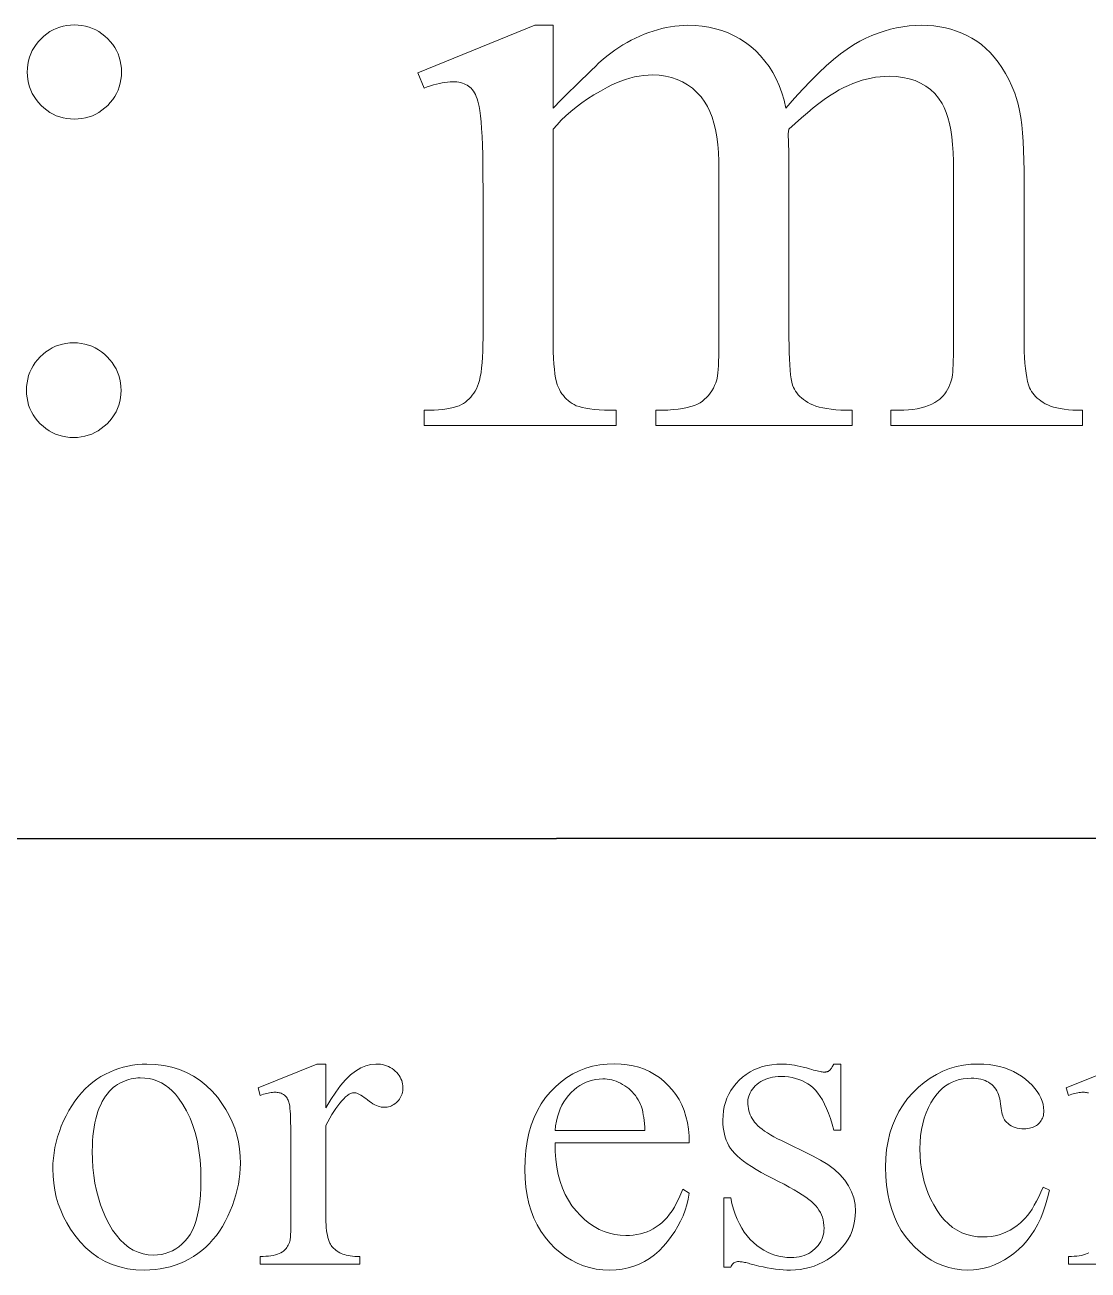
# Model space of a CAD drawing. Extents: x 0 to 297, y 0 to 210.
# Drawn here: x 214.3 to 219.72, y 10.66 to 17.01 of the extents above; entities that cross this region are included whole.
import ezdxf

# ---------------------------------------------------------------- set-up
doc = ezdxf.new("R2010")
doc.units = 0

msp = doc.modelspace()

# ---------------------------------------------------------------- linework, layer by layer
at = {"color": 7, "lineweight": 35}
msp.add_line((162, 12.832358), (286.882111, 12.899072), dxfattribs=at)
at = {"color": 7, "lineweight": 13}
for points in [[(214.556641, 17.007029), (214.576248, 17.006325), (214.595276, 17.004217), (214.613708, 17.000702), (214.631561, 16.995781), (214.648834, 16.989454), (214.665527, 16.981722), (214.681625, 16.972584), (214.697144, 16.96204), (214.712082, 16.950089), (214.72644, 16.936733), (214.739792, 16.922382), (214.75174, 16.907446), (214.762283, 16.891928), (214.771423, 16.875824), (214.77916, 16.859138), (214.785477, 16.841866), (214.790405, 16.824011), (214.793915, 16.805573), (214.796021, 16.786549), (214.796722, 16.766943), (214.796021, 16.747335), (214.793915, 16.728312), (214.790405, 16.709873), (214.785477, 16.692019), (214.77916, 16.674747), (214.771423, 16.65806), (214.762283, 16.641956), (214.75174, 16.626438), (214.739792, 16.611502), (214.72644, 16.597151), (214.712082, 16.583796), (214.697144, 16.571844), (214.681625, 16.5613), (214.665527, 16.552162), (214.648834, 16.54443), (214.631561, 16.538103), (214.613708, 16.533182), (214.595276, 16.529667), (214.576248, 16.527559), (214.556641, 16.526855), (214.537033, 16.527559), (214.518005, 16.529667), (214.499573, 16.533182), (214.48172, 16.538103), (214.464447, 16.54443), (214.447754, 16.552162), (214.431656, 16.5613), (214.416138, 16.571844), (214.401199, 16.583796), (214.386856, 16.597151), (214.373489, 16.611502), (214.361542, 16.626438), (214.350998, 16.641956), (214.341858, 16.65806), (214.334137, 16.674747), (214.327805, 16.692019), (214.322876, 16.709873), (214.319366, 16.728312), (214.317261, 16.747335), (214.316559, 16.766943), (214.317261, 16.786549), (214.319366, 16.805573), (214.322876, 16.824011), (214.327805, 16.841866), (214.334137, 16.859138), (214.341858, 16.875824), (214.350998, 16.891928), (214.361542, 16.907448), (214.373489, 16.922382), (214.386856, 16.936733), (214.401199, 16.950089), (214.416138, 16.96204), (214.431656, 16.972584), (214.447754, 16.981722), (214.464447, 16.989454), (214.48172, 16.995781), (214.499573, 17.000702), (214.518005, 17.004217), (214.537033, 17.006325)], [(216.996445, 16.583092), (217.037933, 16.624512), (217.075867, 16.662256), (217.11026, 16.696321), (217.141098, 16.726711), (217.168396, 16.753424), (217.192139, 16.776459), (217.212341, 16.795818), (217.229004, 16.811499), (217.242111, 16.823503), (217.251663, 16.831831), (217.271286, 16.8479), (217.291199, 16.863235), (217.311432, 16.877836), (217.331955, 16.891701), (217.352783, 16.904829), (217.373917, 16.917223), (217.395355, 16.928881), (217.417084, 16.939804), (217.439133, 16.949991), (217.461472, 16.959444), (217.483948, 16.968075), (217.506378, 16.975796), (217.528763, 16.982609), (217.551102, 16.988514), (217.57341, 16.993511), (217.595657, 16.997599), (217.617874, 17.000778), (217.640045, 17.003048), (217.66217, 17.004412), (217.68425, 17.004866), (217.720947, 17.003784), (217.756592, 17.00054), (217.791199, 16.995132), (217.824768, 16.987562), (217.857285, 16.977829), (217.888779, 16.965933), (217.919235, 16.951874), (217.948654, 16.935652), (217.977036, 16.917267), (218.004364, 16.896719), (218.030304, 16.874115), (218.054459, 16.849566), (218.076843, 16.823071), (218.097458, 16.794628), (218.116302, 16.764238), (218.133362, 16.731903), (218.148666, 16.69762), (218.162186, 16.66139), (218.17392, 16.623215), (218.183899, 16.583092), (218.227753, 16.633219), (218.270233, 16.679775), (218.31134, 16.722765), (218.351044, 16.762184), (218.389374, 16.798035), (218.426315, 16.830317), (218.461884, 16.85903), (218.496048, 16.884174), (218.528839, 16.905748), (218.560242, 16.923756), (218.591049, 16.939167), (218.622025, 16.952955), (218.653168, 16.965122), (218.684479, 16.975666), (218.715973, 16.984589), (218.74765, 16.991888), (218.77948, 16.997566), (218.811493, 17.001621), (218.843674, 17.004055), (218.876038, 17.004866), (218.907257, 17.004055), (218.937775, 17.001621), (218.96756, 16.997566), (218.996643, 16.991888), (219.025009, 16.984589), (219.052658, 16.975666), (219.079605, 16.965122), (219.105835, 16.952955), (219.131348, 16.939167), (219.156143, 16.923756), (219.180069, 16.906506), (219.202988, 16.887201), (219.224884, 16.865843), (219.245773, 16.842428), (219.26564, 16.816959), (219.284485, 16.789436), (219.302322, 16.759859), (219.319138, 16.728226), (219.33493, 16.694538), (219.349716, 16.658794), (219.358765, 16.632277), (219.366852, 16.602905), (219.373993, 16.570677), (219.380173, 16.535595), (219.385406, 16.497656), (219.389694, 16.456863), (219.393021, 16.413216), (219.395401, 16.366711), (219.396835, 16.317352), (219.397308, 16.265141), (219.397308, 15.412941), (219.397583, 15.376906), (219.398438, 15.343207), (219.399841, 15.311845), (219.40181, 15.282818), (219.404327, 15.256127), (219.407425, 15.231772), (219.411087, 15.209754), (219.415298, 15.190071), (219.420074, 15.172725), (219.425415, 15.157714), (219.430115, 15.148337), (219.435547, 15.139242), (219.441711, 15.130428), (219.448608, 15.121896), (219.456238, 15.113644), (219.464615, 15.105673), (219.473724, 15.097984), (219.483566, 15.090576), (219.494141, 15.083449), (219.505447, 15.076603), (219.517868, 15.070233), (219.531754, 15.064534), (219.547104, 15.059505), (219.563934, 15.055147), (219.582245, 15.051459), (219.602005, 15.048442), (219.623245, 15.046095), (219.645966, 15.044418), (219.670135, 15.043413), (219.695786, 15.043077), (219.695786, 14.965212), (218.71814, 14.965212), (218.71814, 15.043077), (218.759232, 15.043077), (218.784195, 15.043575), (218.808029, 15.045068), (218.83075, 15.047555), (218.852325, 15.051038), (218.872787, 15.055514), (218.89212, 15.060987), (218.910339, 15.067454), (218.927429, 15.074916), (218.94339, 15.083373), (218.958221, 15.092825), (218.967896, 15.100158), (218.977005, 15.108312), (218.98555, 15.117289), (218.99353, 15.127087), (219.000946, 15.137707), (219.007797, 15.149148), (219.014099, 15.161412), (219.019836, 15.174499), (219.024994, 15.188406), (219.029602, 15.203135), (219.03125, 15.211852), (219.032715, 15.223294), (219.034012, 15.237461), (219.035141, 15.254354), (219.036102, 15.273972), (219.036865, 15.296315), (219.037476, 15.321383), (219.037903, 15.349177), (219.038177, 15.379696), (219.038254, 15.412941), (219.038254, 16.265141), (219.037674, 16.312162), (219.035919, 16.356329), (219.033005, 16.397642), (219.028915, 16.436098), (219.023651, 16.471701), (219.017242, 16.504448), (219.009644, 16.53434), (219.000885, 16.561377), (218.990952, 16.585558), (218.979858, 16.606884), (218.961975, 16.633186), (218.942047, 16.656719), (218.92009, 16.677483), (218.896103, 16.695478), (218.870087, 16.710705), (218.842041, 16.723164), (218.811951, 16.732855), (218.779831, 16.739775), (218.745682, 16.743929), (218.709488, 16.745312), (218.686554, 16.74474), (218.663589, 16.743019), (218.64061, 16.740154), (218.617615, 16.736141), (218.594589, 16.730984), (218.571533, 16.724678), (218.548462, 16.717226), (218.525375, 16.70863), (218.502274, 16.698885), (218.479141, 16.687994), (218.455505, 16.675547), (218.430908, 16.661131), (218.405334, 16.644747), (218.378769, 16.626394), (218.351257, 16.606073), (218.322754, 16.583784), (218.293289, 16.559526), (218.262848, 16.5333), (218.23143, 16.505108), (218.199036, 16.474945), (218.194702, 16.451153), (218.199036, 16.358147), (218.199036, 15.412941), (218.199265, 15.373814), (218.199951, 15.337757), (218.20108, 15.304772), (218.202667, 15.274858), (218.204712, 15.248016), (218.207214, 15.224246), (218.210159, 15.203547), (218.213562, 15.185919), (218.217438, 15.171362), (218.221741, 15.159877), (218.226685, 15.150089), (218.232437, 15.140626), (218.238968, 15.131488), (218.246323, 15.122674), (218.254456, 15.114184), (218.263397, 15.106019), (218.273148, 15.098179), (218.283691, 15.090662), (218.295044, 15.08347), (218.30719, 15.076603), (218.320618, 15.070233), (218.335815, 15.064534), (218.352798, 15.059505), (218.371552, 15.055147), (218.392075, 15.051459), (218.414383, 15.048442), (218.438446, 15.046095), (218.464294, 15.044418), (218.491913, 15.043413), (218.521317, 15.043077), (218.521317, 14.965212), (217.519867, 14.965212), (217.519867, 15.043077), (217.551727, 15.043468), (217.581512, 15.044635), (217.609253, 15.046581), (217.634949, 15.049307), (217.658569, 15.052811), (217.680145, 15.057094), (217.699661, 15.062155), (217.717133, 15.067995), (217.732544, 15.074614), (217.745895, 15.08201), (217.757843, 15.090187), (217.769043, 15.099141), (217.77948, 15.108874), (217.789154, 15.119387), (217.79808, 15.130677), (217.806244, 15.142746), (217.81366, 15.155594), (217.820313, 15.169221), (217.826202, 15.183626), (217.831329, 15.19881), (217.833389, 15.207569), (217.835236, 15.219141), (217.836853, 15.233524), (217.838257, 15.25072), (217.839447, 15.270727), (217.840424, 15.293547), (217.841171, 15.319178), (217.841721, 15.34762), (217.842041, 15.378875), (217.842148, 15.412941), (217.842148, 16.265141), (217.841431, 16.312227), (217.839294, 16.356588), (217.835724, 16.398226), (217.830734, 16.437138), (217.82431, 16.473324), (217.816452, 16.506783), (217.807175, 16.537519), (217.796463, 16.565529), (217.784332, 16.590815), (217.770767, 16.613373), (217.750977, 16.639675), (217.729675, 16.663208), (217.706863, 16.683971), (217.682526, 16.701967), (217.656677, 16.717194), (217.629318, 16.729652), (217.600433, 16.739344), (217.570053, 16.746265), (217.538147, 16.750418), (217.50473, 16.751801), (217.4814, 16.751175), (217.458099, 16.749292), (217.434845, 16.746157), (217.411636, 16.741766), (217.388474, 16.73612), (217.365356, 16.729221), (217.34227, 16.721066), (217.319244, 16.711657), (217.296249, 16.700994), (217.2733, 16.689075), (217.23822, 16.669804), (217.204773, 16.650057), (217.172974, 16.629833), (217.142822, 16.609135), (217.114319, 16.587959), (217.087463, 16.566307), (217.062241, 16.544182), (217.038666, 16.521578), (217.016724, 16.498499), (216.996445, 16.474945), (216.996445, 15.412941), (216.996704, 15.37537), (216.997528, 15.340526), (216.998871, 15.308406), (217.000763, 15.279012), (217.003204, 15.252342), (217.00618, 15.228398), (217.009689, 15.20718), (217.013748, 15.188687), (217.018341, 15.172919), (217.023483, 15.159877), (217.029144, 15.148489), (217.035339, 15.137685), (217.042038, 15.127465), (217.049255, 15.117829), (217.057007, 15.108777), (217.065262, 15.100309), (217.074051, 15.092425), (217.083344, 15.085125), (217.09317, 15.078409), (217.1035, 15.072277), (217.115204, 15.06673), (217.129074, 15.061766), (217.145126, 15.057385), (217.163376, 15.05359), (217.183807, 15.050378), (217.206421, 15.04775), (217.231216, 15.045706), (217.258194, 15.044246), (217.287369, 15.043369), (217.318726, 15.043077), (217.318726, 14.965212), (216.338898, 14.965212), (216.338898, 15.043077), (216.365341, 15.043369), (216.390121, 15.044246), (216.413269, 15.045706), (216.434769, 15.04775), (216.45462, 15.050378), (216.472839, 15.05359), (216.48941, 15.057385), (216.504333, 15.061766), (216.517609, 15.06673), (216.529251, 15.072277), (216.539795, 15.078464), (216.549835, 15.085341), (216.559357, 15.092912), (216.568359, 15.101174), (216.576828, 15.110129), (216.584793, 15.119776), (216.592224, 15.130115), (216.599152, 15.141146), (216.60556, 15.152868), (216.611435, 15.165284), (216.616776, 15.179246), (216.621552, 15.195608), (216.625778, 15.214372), (216.629425, 15.235537), (216.632523, 15.259102), (216.635056, 15.285068), (216.637024, 15.313435), (216.638428, 15.344202), (216.639282, 15.377371), (216.639557, 15.412941), (216.639557, 16.16997), (216.639359, 16.232977), (216.638779, 16.291355), (216.637802, 16.345104), (216.636444, 16.394224), (216.634689, 16.438715), (216.632553, 16.478579), (216.63002, 16.513813), (216.62709, 16.544418), (216.623779, 16.570396), (216.620087, 16.591743), (216.616882, 16.605576), (216.613342, 16.618521), (216.609451, 16.630579), (216.605209, 16.64175), (216.600616, 16.652037), (216.595688, 16.661434), (216.590408, 16.669945), (216.584793, 16.67757), (216.578827, 16.684307), (216.57251, 16.690157), (216.565781, 16.695295), (216.558578, 16.69989), (216.550903, 16.703947), (216.54274, 16.70746), (216.534119, 16.710436), (216.525009, 16.712868), (216.515427, 16.714762), (216.505371, 16.716112), (216.494827, 16.716925), (216.483826, 16.717194), (216.471466, 16.716869), (216.458649, 16.715897), (216.445343, 16.714275), (216.431564, 16.712004), (216.417313, 16.709084), (216.402588, 16.705515), (216.387375, 16.701298), (216.371704, 16.69643), (216.355545, 16.690914), (216.338898, 16.68475), (216.306458, 16.762617), (216.903442, 17.004866), (216.996445, 17.004866)], [(214.552322, 15.386986), (214.572327, 15.386271), (214.591721, 15.38413), (214.610489, 15.380562), (214.628632, 15.375566), (214.646133, 15.369142), (214.66301, 15.36129), (214.679276, 15.352011), (214.694901, 15.341304), (214.7099, 15.32917), (214.724274, 15.315608), (214.737625, 15.301052), (214.749573, 15.285933), (214.760117, 15.270251), (214.769257, 15.254007), (214.776993, 15.237202), (214.783325, 15.219833), (214.788239, 15.201902), (214.791748, 15.18341), (214.793869, 15.164354), (214.794571, 15.144736), (214.793854, 15.125129), (214.791718, 15.106106), (214.788147, 15.087667), (214.783142, 15.069812), (214.776718, 15.052541), (214.768875, 15.035853), (214.759598, 15.019751), (214.748886, 15.004231), (214.736755, 14.989296), (214.72319, 14.974945), (214.708633, 14.961589), (214.693512, 14.949638), (214.677826, 14.939095), (214.661591, 14.929955), (214.644775, 14.922223), (214.627411, 14.915896), (214.609482, 14.910976), (214.590988, 14.907461), (214.57193, 14.905353), (214.552322, 14.90465), (214.532715, 14.905353), (214.513687, 14.907461), (214.495255, 14.910976), (214.477386, 14.915896), (214.460114, 14.922223), (214.443436, 14.929955), (214.427338, 14.939095), (214.411804, 14.949638), (214.396881, 14.961589), (214.382523, 14.974945), (214.369171, 14.989296), (214.357224, 15.004231), (214.34668, 15.019751), (214.33754, 15.035853), (214.329803, 15.052541), (214.323471, 15.069812), (214.318558, 15.087667), (214.315048, 15.106106), (214.312927, 15.125129), (214.312225, 15.144736), (214.312927, 15.164354), (214.315048, 15.18341), (214.318558, 15.201902), (214.323471, 15.219833), (214.329803, 15.237202), (214.33754, 15.254007), (214.34668, 15.270251), (214.357224, 15.285933), (214.369171, 15.301052), (214.382523, 15.315608), (214.396881, 15.32917), (214.411804, 15.341304), (214.427338, 15.352011), (214.443436, 15.36129), (214.460114, 15.369142), (214.477386, 15.375566), (214.495255, 15.380562), (214.513687, 15.38413), (214.532715, 15.386271)], [(214.925827, 11.711892), (214.969925, 11.710183), (215.012253, 11.705057), (215.052811, 11.696514), (215.091583, 11.684552), (215.128601, 11.669174), (215.163834, 11.650378), (215.197296, 11.628164), (215.228973, 11.602533), (215.258896, 11.573485), (215.287033, 11.541019), (215.309021, 11.511388), (215.32869, 11.48089), (215.346054, 11.449528), (215.361084, 11.417299), (215.373825, 11.384207), (215.384232, 11.350248), (215.392334, 11.315425), (215.398117, 11.279737), (215.401596, 11.243183), (215.402756, 11.205764), (215.402115, 11.179127), (215.400208, 11.152426), (215.397003, 11.125659), (215.392548, 11.098828), (215.386795, 11.071932), (215.379791, 11.044971), (215.37149, 11.017944), (215.361908, 10.990854), (215.351074, 10.963698), (215.338943, 10.936478), (215.325699, 10.909895), (215.311493, 10.884653), (215.296326, 10.860753), (215.280197, 10.838194), (215.263107, 10.816975), (215.245056, 10.797097), (215.226028, 10.778562), (215.206055, 10.761366), (215.185104, 10.745511), (215.163208, 10.730998), (215.140564, 10.717848), (215.117416, 10.706081), (215.09375, 10.695699), (215.069595, 10.686701), (215.044922, 10.679088), (215.019745, 10.672858), (214.994049, 10.668014), (214.96785, 10.664553), (214.941132, 10.662477), (214.913925, 10.661784), (214.870071, 10.663568), (214.828064, 10.668921), (214.787872, 10.677844), (214.749542, 10.690335), (214.713043, 10.706395), (214.678375, 10.726024), (214.645569, 10.749221), (214.614578, 10.775988), (214.585434, 10.806323), (214.558121, 10.840227), (214.536957, 10.870659), (214.518021, 10.901827), (214.501312, 10.933731), (214.486832, 10.96637), (214.474579, 10.999743), (214.464554, 11.033854), (214.456757, 11.068698), (214.451187, 11.104279), (214.447845, 11.140594), (214.446732, 11.177646), (214.447403, 11.204883), (214.449432, 11.232087), (214.45282, 11.259258), (214.45755, 11.286398), (214.463623, 11.313505), (214.471069, 11.34058), (214.479858, 11.367622), (214.48999, 11.394632), (214.50148, 11.421609), (214.514313, 11.448554), (214.528259, 11.47478), (214.54306, 11.499599), (214.558716, 11.523013), (214.575226, 11.545021), (214.59259, 11.565623), (214.610809, 11.58482), (214.629883, 11.60261), (214.649811, 11.618994), (214.670593, 11.633972), (214.69223, 11.647545), (214.714417, 11.659771), (214.736877, 11.67071), (214.759583, 11.680362), (214.782547, 11.688727), (214.805786, 11.695806), (214.829269, 11.701596), (214.853012, 11.7061), (214.877029, 11.709318), (214.901291, 11.711248)], [(215.838593, 11.711892), (215.838593, 11.489109), (215.863525, 11.531438), (215.88858, 11.569311), (215.913788, 11.602729), (215.939117, 11.63169), (215.964569, 11.656197), (215.990158, 11.676247), (216.015884, 11.691842), (216.041718, 11.702981), (216.067703, 11.709664), (216.093811, 11.711892), (216.105499, 11.71153), (216.116776, 11.710443), (216.127655, 11.708632), (216.138107, 11.706096), (216.148163, 11.702835), (216.157791, 11.69885), (216.167023, 11.694139), (216.175827, 11.688705), (216.184235, 11.682547), (216.19223, 11.675663), (216.199615, 11.668303), (216.206238, 11.660717), (216.212082, 11.652904), (216.217133, 11.644862), (216.22142, 11.636595), (216.22493, 11.628099), (216.227661, 11.619378), (216.229599, 11.610429), (216.230774, 11.601253), (216.231155, 11.591849), (216.230865, 11.583543), (216.230042, 11.575497), (216.228622, 11.567711), (216.226654, 11.560184), (216.224121, 11.552916), (216.221039, 11.545908), (216.217377, 11.53916), (216.213165, 11.532671), (216.208374, 11.526442), (216.203033, 11.520472), (216.197311, 11.514924), (216.19136, 11.50996), (216.185196, 11.50558), (216.178818, 11.501784), (216.172211, 11.498572), (216.165405, 11.495944), (216.158371, 11.4939), (216.151123, 11.49244), (216.143677, 11.491564), (216.135986, 11.491272), (216.128326, 11.491645), (216.120483, 11.492764), (216.112457, 11.49463), (216.104233, 11.497242), (216.09584, 11.5006), (216.08725, 11.504704), (216.078491, 11.509554), (216.06955, 11.515151), (216.06041, 11.521494), (216.051086, 11.528583), (216.041931, 11.535672), (216.033249, 11.542015), (216.025055, 11.547611), (216.017349, 11.552462), (216.010132, 11.556566), (216.003403, 11.559924), (215.997162, 11.562535), (215.991394, 11.564402), (215.986115, 11.56552), (215.981339, 11.565893), (215.977417, 11.565678), (215.973419, 11.565028), (215.96936, 11.563947), (215.96524, 11.562433), (215.96106, 11.560486), (215.956818, 11.558107), (215.952484, 11.555295), (215.94812, 11.552051), (215.943665, 11.548374), (215.939163, 11.544264), (215.929398, 11.534823), (215.919556, 11.524236), (215.909668, 11.512502), (215.899704, 11.499621), (215.889679, 11.485595), (215.879593, 11.470421), (215.869446, 11.454102), (215.859222, 11.436636), (215.848938, 11.418024), (215.838593, 11.398266), (215.838593, 10.9235), (215.838791, 10.907462), (215.839401, 10.892224), (215.840439, 10.877787), (215.841873, 10.864149), (215.843719, 10.851312), (215.845978, 10.839275), (215.848648, 10.828038), (215.85173, 10.817602), (215.855225, 10.807966), (215.859131, 10.79913), (215.862152, 10.793388), (215.865616, 10.78784), (215.869507, 10.782487), (215.87384, 10.777328), (215.878601, 10.772365), (215.883789, 10.767595), (215.889404, 10.763021), (215.895477, 10.75864), (215.901962, 10.754456), (215.908875, 10.750464), (215.916336, 10.746766), (215.924408, 10.743457), (215.933105, 10.740537), (215.942444, 10.738007), (215.952408, 10.735865), (215.962997, 10.734113), (215.974213, 10.73275), (215.986053, 10.731777), (215.99852, 10.731193), (216.011627, 10.730998), (216.011627, 10.692065), (215.50441, 10.692065), (215.50441, 10.730998), (215.519165, 10.731236), (215.533127, 10.73195), (215.546326, 10.733139), (215.558746, 10.734805), (215.570374, 10.736946), (215.581238, 10.739563), (215.591309, 10.742657), (215.600616, 10.746225), (215.609131, 10.75027), (215.616882, 10.75479), (215.622131, 10.758457), (215.627045, 10.762534), (215.631638, 10.767022), (215.635925, 10.771921), (215.639862, 10.777231), (215.643494, 10.782952), (215.64679, 10.789084), (215.64975, 10.795627), (215.652405, 10.802581), (215.654724, 10.809945), (215.655762, 10.814304), (215.656677, 10.820024), (215.657501, 10.827108), (215.658188, 10.835555), (215.658783, 10.845364), (215.659271, 10.856535), (215.659653, 10.869069), (215.659927, 10.882966), (215.66008, 10.898226), (215.660141, 10.914848), (215.660141, 11.29877), (215.660065, 11.331977), (215.659851, 11.362383), (215.659515, 11.389987), (215.659012, 11.41479), (215.658386, 11.436793), (215.657608, 11.455995), (215.656693, 11.472395), (215.65564, 11.485994), (215.654449, 11.496793), (215.653107, 11.50479), (215.651581, 11.511209), (215.649826, 11.517271), (215.647827, 11.522976), (215.645584, 11.528323), (215.643112, 11.533315), (215.640396, 11.537949), (215.637451, 11.542226), (215.634247, 11.546146), (215.630829, 11.549709), (215.627151, 11.552916), (215.623276, 11.555793), (215.619217, 11.558367), (215.614975, 11.560637), (215.61055, 11.562606), (215.605927, 11.564271), (215.601135, 11.565634), (215.596161, 11.566694), (215.590988, 11.567451), (215.585632, 11.567905), (215.580109, 11.568056), (215.573318, 11.567894), (215.56636, 11.567408), (215.559219, 11.566597), (215.55191, 11.565461), (215.544418, 11.564001), (215.536774, 11.562217), (215.528931, 11.560108), (215.520935, 11.557674), (215.512756, 11.554916), (215.50441, 11.551834), (215.493591, 11.590768), (215.793152, 11.711892)], [(217.006577, 11.309585), (217.007446, 11.266413), (217.010513, 11.225143), (217.015747, 11.185779), (217.023178, 11.148316), (217.032806, 11.112758), (217.044601, 11.079102), (217.058578, 11.04735), (217.074738, 11.017502), (217.093109, 10.989556), (217.113632, 10.963514), (217.135651, 10.939679), (217.158417, 10.918352), (217.181931, 10.899534), (217.206207, 10.883226), (217.231247, 10.869427), (217.25705, 10.858136), (217.283585, 10.849355), (217.310898, 10.843081), (217.338959, 10.839318), (217.367783, 10.838064), (217.386993, 10.838599), (217.405701, 10.840205), (217.423889, 10.842882), (217.441589, 10.846629), (217.458771, 10.851447), (217.475433, 10.857336), (217.491592, 10.864295), (217.507248, 10.872325), (217.5224, 10.881425), (217.537033, 10.891597), (217.551178, 10.903066), (217.564865, 10.916059), (217.578094, 10.930578), (217.590851, 10.946622), (217.603134, 10.96419), (217.61496, 10.983284), (217.626328, 11.003901), (217.637222, 11.026045), (217.647644, 11.049713), (217.657623, 11.074905), (217.691147, 11.053276), (217.68573, 11.02391), (217.678589, 10.995071), (217.669724, 10.966764), (217.659134, 10.938987), (217.646805, 10.911739), (217.632751, 10.885021), (217.616943, 10.858833), (217.599426, 10.833176), (217.580185, 10.808047), (217.559204, 10.783449), (217.536804, 10.760333), (217.513306, 10.73965), (217.488708, 10.7214), (217.462997, 10.705584), (217.436188, 10.692201), (217.408279, 10.681251), (217.379257, 10.672734), (217.349136, 10.666651), (217.317917, 10.663001), (217.285583, 10.661784), (217.250427, 10.663174), (217.216263, 10.667343), (217.183151, 10.674292), (217.151062, 10.684019), (217.119995, 10.696527), (217.089951, 10.711813), (217.060944, 10.729878), (217.032959, 10.750724), (217.006012, 10.774349), (216.980072, 10.800753), (216.955933, 10.829504), (216.934326, 10.860169), (216.915268, 10.892748), (216.898743, 10.927242), (216.884766, 10.96365), (216.873337, 11.001971), (216.864441, 11.042208), (216.858093, 11.084358), (216.854279, 11.128423), (216.852997, 11.174401), (216.854309, 11.224111), (216.858215, 11.271583), (216.864731, 11.316814), (216.873856, 11.359809), (216.88559, 11.400564), (216.899918, 11.43908), (216.916855, 11.475358), (216.936401, 11.509398), (216.958557, 11.541198), (216.983322, 11.570761), (217.01004, 11.597781), (217.038116, 11.621957), (217.067505, 11.643289), (217.098206, 11.661777), (217.130264, 11.677421), (217.163635, 11.69022), (217.198364, 11.700174), (217.23439, 11.707285), (217.271759, 11.711552), (217.310455, 11.712974), (217.34317, 11.711876), (217.374695, 11.708583), (217.405029, 11.703094), (217.434189, 11.695411), (217.462143, 11.685532), (217.488907, 11.673457), (217.514481, 11.659186), (217.538879, 11.642721), (217.562073, 11.624061), (217.584076, 11.603205), (217.604416, 11.58051), (217.62262, 11.556334), (217.638672, 11.530676), (217.652603, 11.503536), (217.664368, 11.474915), (217.674011, 11.444812), (217.681503, 11.413228), (217.686859, 11.380162), (217.690079, 11.345614), (217.691147, 11.309585)], [(218.463318, 11.711892), (218.463318, 11.374474), (218.427628, 11.374474), (218.419174, 11.405252), (218.410248, 11.433997), (218.400879, 11.46071), (218.391022, 11.485389), (218.380707, 11.508035), (218.369934, 11.528647), (218.358704, 11.547228), (218.346985, 11.563774), (218.334808, 11.578287), (218.322174, 11.590768), (218.30896, 11.601658), (218.295029, 11.611402), (218.280411, 11.62), (218.265076, 11.627451), (218.249054, 11.633756), (218.2323, 11.638914), (218.214874, 11.642927), (218.196732, 11.645793), (218.177887, 11.647512), (218.15834, 11.648086), (218.143494, 11.647685), (218.129227, 11.646484), (218.11554, 11.644484), (218.102448, 11.641684), (218.089935, 11.638082), (218.078003, 11.63368), (218.066666, 11.628478), (218.055908, 11.622477), (218.045731, 11.615674), (218.036133, 11.608071), (218.027298, 11.599981), (218.019394, 11.591719), (218.012421, 11.583283), (218.006378, 11.574676), (218.001251, 11.565893), (217.99707, 11.556939), (217.99382, 11.547812), (217.991486, 11.53851), (217.990097, 11.529037), (217.989624, 11.51939), (217.989975, 11.507451), (217.991013, 11.495857), (217.992737, 11.484611), (217.995163, 11.473709), (217.998276, 11.463154), (218.00209, 11.452945), (218.006592, 11.443082), (218.01178, 11.433565), (218.01767, 11.424394), (218.024231, 11.415569), (218.031631, 11.406647), (218.040421, 11.397616), (218.050583, 11.388478), (218.062134, 11.379231), (218.075073, 11.369877), (218.089386, 11.360415), (218.105087, 11.350843), (218.122177, 11.341164), (218.14064, 11.331377), (218.160492, 11.321482), (218.31839, 11.244697), (218.360107, 11.222603), (218.39743, 11.199145), (218.430359, 11.174326), (218.458893, 11.148143), (218.483047, 11.120598), (218.502808, 11.09169), (218.518173, 11.061419), (218.529144, 11.029787), (218.535736, 10.996791), (218.537933, 10.962433), (218.536911, 10.935921), (218.533844, 10.910458), (218.528732, 10.886044), (218.521576, 10.862679), (218.51239, 10.840362), (218.501144, 10.819095), (218.487854, 10.798877), (218.472534, 10.779708), (218.455154, 10.761587), (218.43573, 10.744516), (218.415054, 10.728797), (218.39389, 10.714733), (218.372223, 10.702323), (218.350082, 10.691567), (218.327454, 10.682467), (218.304337, 10.675021), (218.280731, 10.66923), (218.256638, 10.665093), (218.232071, 10.662611), (218.207001, 10.661784), (218.188568, 10.662108), (218.169632, 10.663082), (218.150162, 10.664704), (218.130173, 10.666975), (218.10968, 10.669895), (218.088654, 10.673464), (218.067108, 10.677682), (218.045044, 10.682549), (218.022461, 10.688064), (217.999359, 10.694228), (217.992355, 10.696283), (217.985611, 10.698121), (217.979126, 10.699743), (217.972885, 10.70115), (217.966919, 10.702339), (217.961212, 10.703313), (217.95575, 10.704069), (217.950562, 10.70461), (217.945633, 10.704935), (217.940964, 10.705043), (217.936096, 10.704762), (217.931442, 10.703918), (217.927017, 10.702512), (217.922791, 10.700544), (217.918793, 10.698013), (217.915009, 10.694921), (217.911438, 10.691265), (217.908081, 10.687047), (217.904953, 10.682267), (217.902039, 10.676925), (217.866333, 10.676925), (217.866333, 11.030565), (217.902039, 11.030565), (217.90863, 11.001031), (217.916351, 10.972988), (217.925171, 10.946438), (217.935074, 10.92138), (217.946106, 10.897815), (217.958221, 10.875742), (217.971451, 10.855162), (217.985779, 10.836074), (218.001221, 10.818479), (218.017746, 10.802375), (218.035034, 10.787786), (218.052734, 10.774733), (218.070862, 10.763215), (218.089386, 10.753233), (218.108322, 10.744787), (218.12767, 10.737876), (218.14743, 10.732501), (218.167603, 10.728662), (218.188171, 10.726358), (218.209167, 10.725591), (218.223816, 10.726028), (218.237915, 10.727343), (218.251465, 10.729533), (218.26445, 10.732598), (218.276886, 10.736541), (218.288788, 10.741359), (218.300125, 10.747052), (218.310913, 10.753623), (218.321152, 10.761068), (218.330841, 10.76939), (218.339767, 10.778329), (218.347763, 10.787624), (218.354828, 10.797276), (218.360931, 10.807285), (218.366119, 10.817651), (218.370346, 10.828374), (218.373642, 10.839454), (218.375992, 10.85089), (218.377411, 10.862683), (218.377869, 10.874834), (218.37735, 10.889521), (218.375778, 10.90373), (218.373154, 10.917465), (218.369476, 10.930724), (218.364761, 10.943507), (218.358994, 10.955814), (218.352173, 10.967646), (218.344299, 10.979001), (218.335388, 10.989881), (218.325424, 11.000284), (218.313889, 11.01072), (218.300262, 11.021698), (218.284561, 11.033216), (218.266769, 11.045274), (218.246887, 11.057873), (218.224915, 11.071012), (218.200867, 11.084693), (218.174713, 11.098914), (218.146484, 11.113677), (218.116165, 11.12898), (218.085876, 11.144402), (218.05777, 11.15952), (218.031799, 11.174336), (218.008011, 11.188849), (217.986389, 11.20306), (217.966919, 11.216968), (217.949615, 11.230573), (217.934479, 11.243875), (217.921494, 11.256874), (217.910675, 11.26957), (217.901428, 11.282224), (217.893158, 11.295526), (217.885864, 11.309477), (217.879532, 11.324077), (217.874176, 11.339326), (217.869797, 11.355223), (217.866394, 11.37177), (217.863968, 11.388965), (217.862503, 11.406809), (217.862015, 11.425303), (217.862854, 11.449344), (217.865372, 11.472585), (217.869568, 11.495025), (217.875427, 11.516665), (217.882965, 11.537505), (217.892181, 11.557545), (217.903076, 11.576784), (217.915649, 11.595223), (217.929901, 11.612862), (217.945831, 11.629701), (217.963074, 11.645317), (217.981323, 11.659289), (218.000549, 11.671618), (218.020752, 11.682303), (218.041946, 11.691344), (218.064117, 11.698742), (218.08728, 11.704494), (218.11142, 11.708605), (218.136551, 11.71107), (218.162659, 11.711892), (218.174591, 11.711643), (218.187012, 11.710897), (218.199936, 11.709654), (218.213364, 11.707912), (218.22728, 11.705673), (218.241699, 11.702938), (218.256607, 11.699704), (218.272018, 11.695972), (218.287933, 11.691744), (218.304337, 11.687018), (218.315002, 11.683936), (218.324921, 11.681178), (218.334122, 11.678745), (218.342575, 11.676636), (218.350296, 11.674851), (218.357285, 11.673391), (218.363525, 11.672256), (218.369049, 11.671445), (218.37384, 11.670959), (218.377869, 11.670796), (218.381256, 11.670872), (218.384491, 11.671099), (218.387573, 11.671477), (218.390503, 11.672008), (218.39328, 11.672688), (218.39592, 11.673522), (218.398392, 11.674505), (218.400726, 11.675641), (218.402893, 11.676929), (218.404907, 11.678367), (218.406891, 11.680064), (218.408936, 11.68213), (218.411041, 11.684564), (218.413223, 11.687365), (218.415466, 11.690533), (218.417755, 11.69407), (218.420135, 11.697973), (218.422562, 11.702246), (218.425064, 11.706885), (218.427628, 11.711892)], [(219.526398, 11.068417), (219.517624, 11.03017), (219.507324, 10.993731), (219.495483, 10.959097), (219.482101, 10.926269), (219.467194, 10.895247), (219.450745, 10.866031), (219.432755, 10.838621), (219.413239, 10.813017), (219.392181, 10.789219), (219.369583, 10.767227), (219.345978, 10.747193), (219.321869, 10.729268), (219.297272, 10.713451), (219.272171, 10.699743), (219.246567, 10.688145), (219.220474, 10.678655), (219.193878, 10.671274), (219.166794, 10.666001), (219.139191, 10.662839), (219.111115, 10.661784), (219.077805, 10.6632), (219.045364, 10.667451), (219.013779, 10.674535), (218.983063, 10.684452), (218.953217, 10.697203), (218.92424, 10.712787), (218.896118, 10.731204), (218.868866, 10.752455), (218.842484, 10.776539), (218.816956, 10.803456), (218.793121, 10.832787), (218.77179, 10.864105), (218.752975, 10.897415), (218.736664, 10.932714), (218.72287, 10.970003), (218.711578, 11.009282), (218.702789, 11.050551), (218.696518, 11.09381), (218.692749, 11.139059), (218.691498, 11.186297), (218.692902, 11.232141), (218.697067, 11.276233), (218.70401, 11.318572), (218.713745, 11.359159), (218.726242, 11.397995), (218.741531, 11.435079), (218.759598, 11.47041), (218.780441, 11.50399), (218.804077, 11.535818), (218.830475, 11.565893), (218.858826, 11.593634), (218.88829, 11.618453), (218.918869, 11.640353), (218.950562, 11.659332), (218.983368, 11.675392), (219.017288, 11.688533), (219.052322, 11.698752), (219.08847, 11.706052), (219.125732, 11.710432), (219.164108, 11.711892), (219.19278, 11.711119), (219.220428, 11.708799), (219.24704, 11.704933), (219.272598, 11.69952), (219.297119, 11.692561), (219.320618, 11.684055), (219.343063, 11.674003), (219.364487, 11.662404), (219.384857, 11.649259), (219.40419, 11.634567), (219.422073, 11.619042), (219.438065, 11.603399), (219.452179, 11.587637), (219.464417, 11.571755), (219.474762, 11.555755), (219.483215, 11.539636), (219.489807, 11.523397), (219.494507, 11.50704), (219.497345, 11.490563), (219.498276, 11.473969), (219.498016, 11.465906), (219.497223, 11.458158), (219.495895, 11.450723), (219.494034, 11.443601), (219.491653, 11.436793), (219.488739, 11.430299), (219.485291, 11.424118), (219.481323, 11.418251), (219.476822, 11.412698), (219.471786, 11.407458), (219.466278, 11.40263), (219.460342, 11.398309), (219.453995, 11.394497), (219.44722, 11.391192), (219.440018, 11.388397), (219.432404, 11.38611), (219.424347, 11.384331), (219.415894, 11.38306), (219.407013, 11.382298), (219.397705, 11.382044), (219.385254, 11.382455), (219.373428, 11.383687), (219.362244, 11.385742), (219.351685, 11.388618), (219.341736, 11.392318), (219.332428, 11.396838), (219.323746, 11.402181), (219.315689, 11.408345), (219.308258, 11.415331), (219.301453, 11.42314), (219.297897, 11.428093), (219.294601, 11.433867), (219.291534, 11.440465), (219.288727, 11.447884), (219.286179, 11.456124), (219.283875, 11.465187), (219.281799, 11.475072), (219.279999, 11.485778), (219.278442, 11.497307), (219.277115, 11.509657), (219.275604, 11.522116), (219.273468, 11.533969), (219.270676, 11.545216), (219.267258, 11.555858), (219.263199, 11.565893), (219.258499, 11.575324), (219.253159, 11.584148), (219.247192, 11.592368), (219.24057, 11.599981), (219.233322, 11.60699), (219.225464, 11.613153), (219.21701, 11.61867), (219.207977, 11.623536), (219.198364, 11.627754), (219.188171, 11.631323), (219.177383, 11.634243), (219.166016, 11.636514), (219.154068, 11.638136), (219.141541, 11.63911), (219.128418, 11.639434), (219.107208, 11.638634), (219.086853, 11.636232), (219.067322, 11.632231), (219.048645, 11.626629), (219.030823, 11.619427), (219.013824, 11.610623), (218.997681, 11.60022), (218.982376, 11.588215), (218.967911, 11.57461), (218.9543, 11.559404), (218.937653, 11.537527), (218.92276, 11.514286), (218.909622, 11.489682), (218.898239, 11.463717), (218.888596, 11.436387), (218.880722, 11.407696), (218.874588, 11.377642), (218.870209, 11.346226), (218.867584, 11.313446), (218.866699, 11.279304), (218.867569, 11.244248), (218.870178, 11.210025), (218.874542, 11.176635), (218.88063, 11.144076), (218.888458, 11.112351), (218.898041, 11.08146), (218.909363, 11.0514), (218.922424, 11.022173), (218.937225, 10.993779), (218.953766, 10.966218), (218.971786, 10.940431), (218.991028, 10.917357), (219.011505, 10.896998), (219.033188, 10.879354), (219.056091, 10.864425), (219.080231, 10.852209), (219.105591, 10.842709), (219.132156, 10.835922), (219.159958, 10.831851), (219.18898, 10.830494), (219.209961, 10.831218), (219.230499, 10.833392), (219.250626, 10.837015), (219.270309, 10.842087), (219.289551, 10.848608), (219.30838, 10.856579), (219.326752, 10.865998), (219.344711, 10.876867), (219.362228, 10.889185), (219.379318, 10.902952), (219.391174, 10.913713), (219.402985, 10.926096), (219.414719, 10.940101), (219.426392, 10.955728), (219.437988, 10.972978), (219.449524, 10.991849), (219.460999, 11.012342), (219.472412, 11.034459), (219.483765, 11.058197), (219.495041, 11.083558)], [(214.892303, 11.641597), (214.880829, 11.641256), (214.869354, 11.640234), (214.857849, 11.638531), (214.846359, 11.636146), (214.834839, 11.63308), (214.823318, 11.629333), (214.811783, 11.624904), (214.800232, 11.619794), (214.788681, 11.614003), (214.777115, 11.607531), (214.765778, 11.600204), (214.754868, 11.591849), (214.7444, 11.582467), (214.734375, 11.572058), (214.724808, 11.560621), (214.715668, 11.548158), (214.706985, 11.534666), (214.69873, 11.520147), (214.690933, 11.504601), (214.683563, 11.488028), (214.676788, 11.470454), (214.670731, 11.451906), (214.665375, 11.432386), (214.660736, 11.411892), (214.656799, 11.390425), (214.653595, 11.367985), (214.651093, 11.34457), (214.649307, 11.320184), (214.648239, 11.294823), (214.647888, 11.268489), (214.648743, 11.225825), (214.651321, 11.184351), (214.655624, 11.144066), (214.661636, 11.104971), (214.669373, 11.067065), (214.678833, 11.03035), (214.690002, 10.994823), (214.702911, 10.960486), (214.717529, 10.92734), (214.733856, 10.895382), (214.751602, 10.865587), (214.770432, 10.838929), (214.790359, 10.815407), (214.811371, 10.795021), (214.833496, 10.777772), (214.856689, 10.763659), (214.880997, 10.752682), (214.906372, 10.744841), (214.932861, 10.740136), (214.960434, 10.738568), (214.981049, 10.739433), (215.000916, 10.742029), (215.020065, 10.746355), (215.038467, 10.752411), (215.056137, 10.760198), (215.073074, 10.769715), (215.089279, 10.780962), (215.104736, 10.79394), (215.119476, 10.808648), (215.133469, 10.825087), (215.146408, 10.843634), (215.15799, 10.864668), (215.168213, 10.88819), (215.177063, 10.914199), (215.18457, 10.942696), (215.190704, 10.97368), (215.195465, 11.007152), (215.198868, 11.043111), (215.200912, 11.081557), (215.201599, 11.122491), (215.20047, 11.174142), (215.197052, 11.223543), (215.191376, 11.270696), (215.183426, 11.315598), (215.173218, 11.358252), (215.160721, 11.398655), (215.145966, 11.43681), (215.128922, 11.472714), (215.109619, 11.50637), (215.088043, 11.537775), (215.072266, 11.557502), (215.055634, 11.575151), (215.038177, 11.590724), (215.019867, 11.604221), (215.000717, 11.615642), (214.980713, 11.624985), (214.959869, 11.632253), (214.938202, 11.637444), (214.915665, 11.640558)], [(217.006577, 11.372311), (217.465118, 11.372311), (217.463913, 11.390781), (217.462479, 11.408129), (217.4608, 11.424351), (217.458893, 11.439448), (217.456726, 11.453421), (217.454346, 11.466269), (217.451721, 11.477992), (217.448853, 11.48859), (217.44574, 11.498064), (217.442413, 11.506413), (217.436737, 11.518266), (217.430527, 11.529599), (217.423798, 11.540414), (217.416534, 11.55071), (217.408752, 11.560486), (217.400421, 11.569744), (217.391571, 11.578482), (217.382187, 11.586701), (217.372284, 11.594401), (217.361832, 11.601583), (217.351074, 11.608157), (217.340225, 11.61404), (217.329285, 11.619232), (217.318237, 11.623731), (217.307083, 11.627538), (217.295837, 11.630652), (217.2845, 11.633075), (217.273071, 11.634805), (217.261536, 11.635843), (217.249908, 11.636189), (217.232147, 11.635491), (217.214752, 11.633399), (217.197754, 11.629911), (217.181122, 11.625029), (217.164871, 11.618751), (217.149002, 11.611077), (217.133514, 11.602009), (217.118393, 11.591546), (217.103668, 11.579688), (217.08931, 11.566434), (217.075729, 11.551937), (217.063324, 11.536347), (217.052109, 11.519666), (217.042068, 11.501892), (217.033203, 11.483026), (217.025513, 11.463067), (217.019012, 11.442017), (217.013687, 11.419873), (217.009537, 11.396638)]]:
    msp.add_lwpolyline(points, close=True, dxfattribs=at)
for points in [[(219.72525, 11.564271), (219.720459, 11.565634), (219.715485, 11.566694), (219.710312, 11.567451), (219.704956, 11.567905), (219.699432, 11.568056), (219.692642, 11.567894), (219.685684, 11.567408), (219.678543, 11.566597), (219.671234, 11.565461), (219.663742, 11.564001), (219.656097, 11.562217), (219.648254, 11.560108), (219.640259, 11.557674), (219.63208, 11.554916), (219.623734, 11.551834), (219.612915, 11.590768), (219.912476, 11.711892)], [(220.130936, 10.692065), (219.623734, 10.692065), (219.623734, 10.730998), (219.638489, 10.731236), (219.652451, 10.73195), (219.665649, 10.733139), (219.67807, 10.734805), (219.689697, 10.736946), (219.700562, 10.739563), (219.710632, 10.742657), (219.71994, 10.746225), (219.728455, 10.75027)]]:
    msp.add_lwpolyline(points, dxfattribs=at)

doc.saveas('drawing.dxf')
